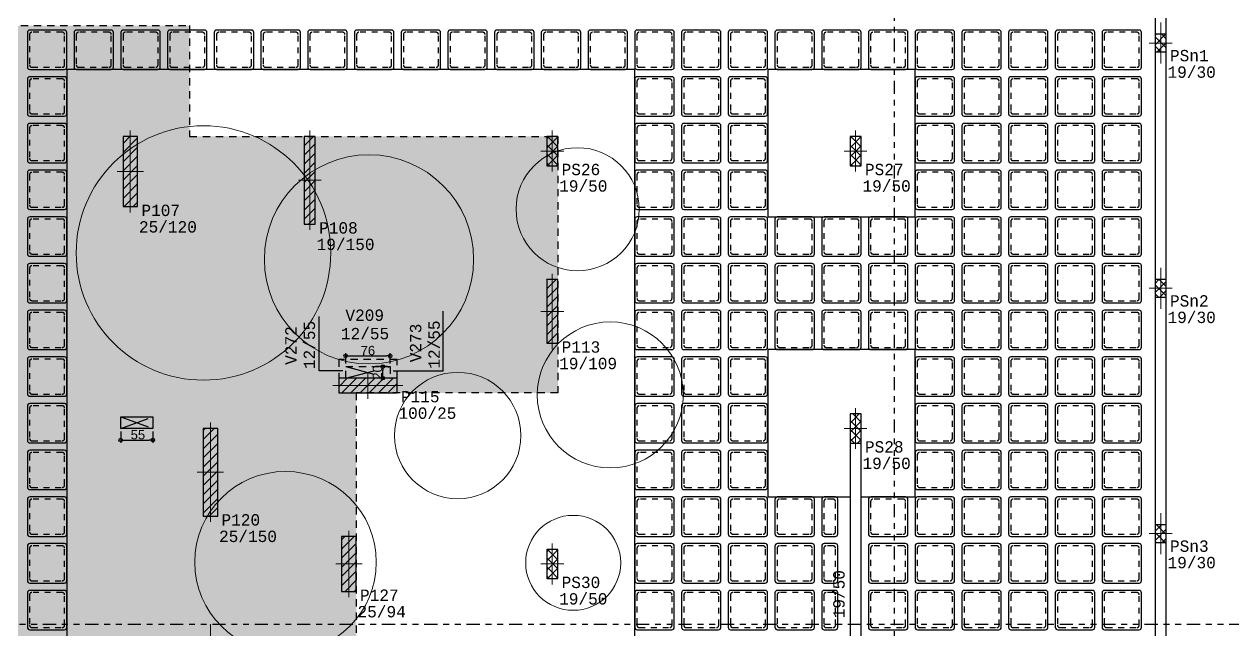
# Model space of a CAD drawing. Header units: millimetres. Extents: x -967 to 563, y -1588 to 506.
# Drawn here: x 81.27 to 101.96, y -246.29 to -235.92 of the extents above; entities that cross this region are included whole.
import ezdxf

# ---------------------------------------------------------------- set-up
doc = ezdxf.new("R2010")
doc.units = ezdxf.units.MM
for name, pattern in [('347-XXXX-ARQ-BASE-019-TÉRREO$0$HIDDEN2', [0.1875, 0.125, -0.0625]), ('CYPE_RAYAPUNTOPUNTO', [0.45, 0.225, -0.075, 0, -0.075, 0, -0.075]), ('DASHDOT', [1, 0.5, -0.25, 0, -0.25]), ('ESTILO_TQS_0001', [1, 0.7, -0.3]), ('HIDDEN2', [0.1875, 0.125, -0.0625]), ('TRAZO_HUECO', [0.75, 0.5, -0.25])]:
    doc.linetypes.add(name, pattern=pattern)
for name, color, linetype in [('1', 5, 'Continuous'), ('11', 7, 'Continuous'), ('12', 4, 'Continuous'), ('208', 13, 'Continuous'), ('237', 5, 'Continuous'), ('241', 7, 'TRAZO_HUECO'), ('251', 5, 'Continuous'), ('252', 153, 'ESTILO_TQS_0001'), ('3', 2, 'Continuous'), ('347-XXXX-ARQ-BASE-013-IMPLANTAÇÃO$0$_XREF-ARQ', 7, 'Continuous'), ('347-XXXX-ARQ-BASE-019-TÉRREO$0$AR-PRJ', 11, '347-XXXX-ARQ-BASE-019-TÉRREO$0$HIDDEN2'), ('4', 2, 'Continuous'), ('8', 7, 'Continuous'), ('9', 7, 'Continuous'), ('A_htc_alv', 7, 'Continuous'), ('COTAS', 1, 'Continuous'), ('EIXOS', 8, 'DASHDOT')]:
    doc.layers.add(name, color=color, linetype=linetype)
doc.layers.add('PILAR_EIXOS', color=1, linetype='Continuous', lineweight=0)
doc.layers.add('PILAR_HACH', color=4, linetype='Continuous', lineweight=0)
doc.styles.add('ARIAL', font='arial.ttf')
doc.styles.add('TQS_LUCIDA_CONSOLE', font='lucon.TTF')
doc.dimstyles.new('AVILLA 100 2', dxfattribs={"dimtxt": 0.16, "dimasz": 0.06, "dimexe": 0.05, "dimexo": 0.05, "dimgap": 0.01, "dimtad": 3, "dimdec": 1, "dimlfac": 100, "dimzin": 9, "dimdsep": 46, "dimtxsty": 'ARIAL', "dimblk": 'ORIGIN', "dimcen": 1.5, "dimclrd": 10, "dimclre": 10, "dimclrt": 7, "dimadec": 0, "dimazin": 0, "dimtfac": 1, "dimtdec": 1, "dimtmove": 0, "dimatfit": 1, "dimfxl": 1, "dimarcsym": 0})
pattern_1 = [(45, (685.15059, -106.08026), (-0.078577241, 0.078577241), []), (135, (685.15059, -106.08026), (-0.078577241, -0.078577241), [])]
pattern_2 = [(45, (585.15059, -196.08026), (-0.07857724, 0.07857724), [])]

# ---------------------------------------------------------------- blocks, each defined once
blk = doc.blocks.new('ENCHIMENTO_PISO TERREO')
h = blk.add_hatch(color=9)
h.dxf.hatch_style = 1
h.paths.add_polyline_path([(27.7, 0.14), (27.7, 0.75), (31.15, 0.75), (31.15, 5.14), (24.8495, 5.14), (24.8495, 7.04), (12.06, 7.04), (12.06, 4.64), (4, 4.64), (4, 7.04), (-8.79, 7.04), (-8.7905, 5.14), (-15.09, 5.14), (-15.09, 0.75), (-11.64, 0.75), (-11.64, 0.17), (-11.64, -2.71), (-15.09, -2.71), (-15.09, -9.5), (-8.39, -9.5), (-8.39, -11), (1.35, -11), (1.35, -10.25), (14.71, -10.25), (14.71, -11), (24.45, -11), (24.45, -9.5), (31.15, -9.5), (31.15, -5.11), (27.7, -5.11)])
at = {"layer": '347-XXXX-ARQ-BASE-019-TÉRREO$0$AR-PRJ', "color": 9}
blk.add_lwpolyline([(12.06, 7.04), (24.8495, 7.04), (24.8495, 5.14), (31.15, 5.14), (31.15, 0.75), (27.7, 0.75), (27.7, 0.14), (27.7, -5.11), (31.15, -5.11), (31.15, -9.5), (24.45, -9.5), (24.45, -11), (14.71, -11)], dxfattribs=at)
blk = doc.blocks.new('_VAONER063700637000750007500')
at = {"layer": '251', "color": 8}
for p, q in [((-33.725, 29.725), (-33.725, -29.725)), ((29.725, 33.725), (-29.725, 33.725)), ((33.725, -29.725), (33.725, 29.725)), ((-29.725, -33.725), (29.725, -33.725))]:
    blk.add_line(p, q, dxfattribs=at)
for centre, start, end in [((-29.725, 29.725), 90, 180), ((29.725, 29.725), 0, 90), ((-29.725, -29.725), 180, 270), ((29.725, -29.725), 270, 0)]:
    blk.add_arc(centre, 4, start, end, dxfattribs=at)
at = {"layer": '252', "color": 8}
for p, q in [((-29.975, 25.975), (-29.975, -25.975)), ((25.975, 29.975), (-25.975, 29.975)), ((29.975, -25.975), (29.975, 25.975)), ((-25.975, -29.975), (25.975, -29.975))]:
    blk.add_line(p, q, dxfattribs=at)
for centre, start, end in [((-25.975, 25.975), 90, 180), ((25.975, 25.975), 0, 90), ((-25.975, -25.975), 180, 270), ((25.975, -25.975), 270, 0)]:
    blk.add_arc(centre, 4, start, end, dxfattribs=at)
blk = doc.blocks.new('_VAONER023700637000750007500')
at = {"layer": '251', "color": 8}
for p, q in [((-13.725, 29.725), (-13.725, -29.725)), ((9.725, 33.725), (-9.725, 33.725)), ((13.725, -29.725), (13.725, 29.725)), ((-9.725, -33.725), (9.725, -33.725))]:
    blk.add_line(p, q, dxfattribs=at)
for centre, start, end in [((-9.725, 29.725), 90, 180), ((9.725, 29.725), 0, 90), ((-9.725, -29.725), 180, 270), ((9.725, -29.725), 270, 0)]:
    blk.add_arc(centre, 4, start, end, dxfattribs=at)
at = {"layer": '252', "color": 8}
for p, q in [((-9.975, 25.975), (-9.975, -25.975)), ((5.975, 29.975), (-5.975, 29.975)), ((9.975, -25.975), (9.975, 25.975)), ((-5.975, -29.975), (5.975, -29.975))]:
    blk.add_line(p, q, dxfattribs=at)
for centre, start, end in [((-5.975, 25.975), 90, 180), ((5.975, 25.975), 0, 90), ((-5.975, -25.975), 180, 270), ((5.975, -25.975), 270, 0)]:
    blk.add_arc(centre, 4, start, end, dxfattribs=at)
blk = doc.blocks.new('NERVURADA TÉRREO 1 MODELO 2 (LO) R0')
at = {"layer": '208', "xscale": 0.01, "yscale": 0.01, "zscale": 0.01}
for name, p in [('_VAONER063700637000750007500', (753.84, -749.525)), ('_VAONER063700637000750007500', (754.639, -749.525)), ('_VAONER063700637000750007500', (755.439, -749.525)), ('_VAONER063700637000750007500', (756.238, -749.525)), ('_VAONER063700637000750007500', (757.038, -749.525)), ('_VAONER063700637000750007500', (757.837, -749.525)), ('_VAONER063700637000750007500', (758.637, -749.525)), ('_VAONER063700637000750007500', (759.436, -749.525)), ('_VAONER063700637000750007500', (760.236, -749.525)), ('_VAONER063700637000750007500', (761.035, -749.525)), ('_VAONER063700637000750007500', (761.835, -749.525)), ('_VAONER063700637000750007500', (762.634, -749.525)), ('_VAONER063700637000750007500', (763.434, -749.525)), ('_VAONER063700637000750007500', (764.233, -749.525)), ('_VAONER063700637000750007500', (765.033, -749.525)), ('_VAONER063700637000750007500', (765.832, -749.525)), ('_VAONER063700637000750007500', (766.632, -749.525)), ('_VAONER063700637000750007500', (767.431, -749.525)), ('_VAONER063700637000750007500', (768.231, -749.525)), ('_VAONER063700637000750007500', (769.03, -749.525)), ('_VAONER063700637000750007500', (769.83, -749.525)), ('_VAONER063700637000750007500', (770.629, -749.525)), ('_VAONER063700637000750007500', (771.429, -749.525)), ('_VAONER063700637000750007500', (772.228, -749.525)), ('_VAONER063700637000750007500', (753.84, -750.324)), ('_VAONER063700637000750007500', (764.233, -750.324)), ('_VAONER063700637000750007500', (765.033, -750.324)), ('_VAONER063700637000750007500', (765.832, -750.324)), ('_VAONER063700637000750007500', (769.03, -750.324)), ('_VAONER063700637000750007500', (769.83, -750.324)), ('_VAONER063700637000750007500', (770.629, -750.324)), ('_VAONER063700637000750007500', (771.429, -750.324)), ('_VAONER063700637000750007500', (772.228, -750.324)), ('_VAONER063700637000750007500', (753.84, -751.124)), ('_VAONER063700637000750007500', (764.233, -751.124)), ('_VAONER063700637000750007500', (765.033, -751.124)), ('_VAONER063700637000750007500', (765.832, -751.124)), ('_VAONER063700637000750007500', (769.03, -751.124)), ('_VAONER063700637000750007500', (769.83, -751.124)), ('_VAONER063700637000750007500', (770.629, -751.124)), ('_VAONER063700637000750007500', (771.429, -751.124)), ('_VAONER063700637000750007500', (772.228, -751.124)), ('_VAONER063700637000750007500', (753.84, -751.923)), ('_VAONER063700637000750007500', (764.233, -751.923)), ('_VAONER063700637000750007500', (765.033, -751.923)), ('_VAONER063700637000750007500', (765.832, -751.923)), ('_VAONER063700637000750007500', (769.03, -751.923)), ('_VAONER063700637000750007500', (769.83, -751.923)), ('_VAONER063700637000750007500', (770.629, -751.923)), ('_VAONER063700637000750007500', (771.429, -751.923)), ('_VAONER063700637000750007500', (772.228, -751.923)), ('_VAONER063700637000750007500', (753.84, -752.723)), ('_VAONER063700637000750007500', (764.233, -752.723)), ('_VAONER063700637000750007500', (765.033, -752.723)), ('_VAONER063700637000750007500', (765.832, -752.723)), ('_VAONER063700637000750007500', (766.632, -752.723)), ('_VAONER063700637000750007500', (767.431, -752.723)), ('_VAONER063700637000750007500', (768.231, -752.723)), ('_VAONER063700637000750007500', (769.03, -752.723)), ('_VAONER063700637000750007500', (769.83, -752.723)), ('_VAONER063700637000750007500', (770.629, -752.723)), ('_VAONER063700637000750007500', (771.429, -752.723)), ('_VAONER063700637000750007500', (772.228, -752.723)), ('_VAONER063700637000750007500', (753.84, -753.522)), ('_VAONER063700637000750007500', (764.233, -753.522)), ('_VAONER063700637000750007500', (765.033, -753.522)), ('_VAONER063700637000750007500', (765.832, -753.522)), ('_VAONER063700637000750007500', (766.632, -753.522)), ('_VAONER063700637000750007500', (767.431, -753.522)), ('_VAONER063700637000750007500', (768.231, -753.522)), ('_VAONER063700637000750007500', (769.03, -753.522)), ('_VAONER063700637000750007500', (769.83, -753.522)), ('_VAONER063700637000750007500', (770.629, -753.522)), ('_VAONER063700637000750007500', (771.429, -753.522)), ('_VAONER063700637000750007500', (772.228, -753.522)), ('_VAONER063700637000750007500', (753.84, -754.322)), ('_VAONER063700637000750007500', (764.233, -754.322)), ('_VAONER063700637000750007500', (765.033, -754.322)), ('_VAONER063700637000750007500', (765.832, -754.322)), ('_VAONER063700637000750007500', (766.632, -754.322)), ('_VAONER063700637000750007500', (767.431, -754.322)), ('_VAONER063700637000750007500', (768.231, -754.322)), ('_VAONER063700637000750007500', (769.03, -754.322)), ('_VAONER063700637000750007500', (769.83, -754.322)), ('_VAONER063700637000750007500', (770.629, -754.322)), ('_VAONER063700637000750007500', (771.429, -754.322)), ('_VAONER063700637000750007500', (772.228, -754.322)), ('_VAONER063700637000750007500', (753.84, -755.121)), ('_VAONER063700637000750007500', (764.233, -755.121)), ('_VAONER063700637000750007500', (765.033, -755.121)), ('_VAONER063700637000750007500', (765.832, -755.121)), ('_VAONER063700637000750007500', (769.03, -755.121)), ('_VAONER063700637000750007500', (769.83, -755.121)), ('_VAONER063700637000750007500', (770.629, -755.121)), ('_VAONER063700637000750007500', (771.429, -755.121)), ('_VAONER063700637000750007500', (772.228, -755.121)), ('_VAONER063700637000750007500', (753.84, -755.921)), ('_VAONER063700637000750007500', (764.233, -755.921)), ('_VAONER063700637000750007500', (765.033, -755.921)), ('_VAONER063700637000750007500', (765.832, -755.921)), ('_VAONER063700637000750007500', (769.03, -755.921)), ('_VAONER063700637000750007500', (769.83, -755.921)), ('_VAONER063700637000750007500', (770.629, -755.921)), ('_VAONER063700637000750007500', (771.429, -755.921)), ('_VAONER063700637000750007500', (772.228, -755.921)), ('_VAONER063700637000750007500', (753.84, -756.72)), ('_VAONER063700637000750007500', (764.233, -756.72)), ('_VAONER063700637000750007500', (765.033, -756.72)), ('_VAONER063700637000750007500', (765.832, -756.72)), ('_VAONER063700637000750007500', (769.03, -756.72)), ('_VAONER063700637000750007500', (769.83, -756.72)), ('_VAONER063700637000750007500', (770.629, -756.72)), ('_VAONER063700637000750007500', (771.429, -756.72)), ('_VAONER063700637000750007500', (772.228, -756.72)), ('_VAONER063700637000750007500', (753.84, -757.52)), ('_VAONER063700637000750007500', (764.233, -757.52)), ('_VAONER063700637000750007500', (765.033, -757.52)), ('_VAONER063700637000750007500', (765.832, -757.52)), ('_VAONER063700637000750007500', (766.632, -757.52)), ('_VAONER023700637000750007500', (767.231, -757.52)), ('_VAONER063700637000750007500', (768.231, -757.52)), ('_VAONER063700637000750007500', (769.03, -757.52)), ('_VAONER063700637000750007500', (769.83, -757.52)), ('_VAONER063700637000750007500', (770.629, -757.52)), ('_VAONER063700637000750007500', (771.429, -757.52)), ('_VAONER063700637000750007500', (772.228, -757.52)), ('_VAONER063700637000750007500', (753.84, -758.319)), ('_VAONER063700637000750007500', (764.233, -758.319)), ('_VAONER063700637000750007500', (765.033, -758.319)), ('_VAONER063700637000750007500', (765.832, -758.319)), ('_VAONER063700637000750007500', (766.632, -758.319)), ('_VAONER023700637000750007500', (767.231, -758.319)), ('_VAONER063700637000750007500', (768.231, -758.319)), ('_VAONER063700637000750007500', (769.03, -758.319)), ('_VAONER063700637000750007500', (769.83, -758.319)), ('_VAONER063700637000750007500', (770.629, -758.319)), ('_VAONER063700637000750007500', (771.429, -758.319)), ('_VAONER063700637000750007500', (772.228, -758.319)), ('_VAONER063700637000750007500', (753.84, -759.119)), ('_VAONER063700637000750007500', (764.233, -759.119)), ('_VAONER063700637000750007500', (765.033, -759.119)), ('_VAONER063700637000750007500', (765.832, -759.119)), ('_VAONER063700637000750007500', (766.632, -759.119)), ('_VAONER023700637000750007500', (767.231, -759.119)), ('_VAONER063700637000750007500', (768.231, -759.119)), ('_VAONER063700637000750007500', (769.03, -759.119)), ('_VAONER063700637000750007500', (769.83, -759.119)), ('_VAONER063700637000750007500', (770.629, -759.119)), ('_VAONER063700637000750007500', (771.429, -759.119)), ('_VAONER063700637000750007500', (772.228, -759.119))]:
    blk.add_blockref(name, p, dxfattribs=at)
blk = doc.blocks.new('_Origin')
at = {"color": 0, "linetype": 'ByBlock', "lineweight": -2}
blk.add_line((0, 0), (-1, 0), dxfattribs=at)
blk.add_circle((0, 0), 0.5, dxfattribs=at)
blk = doc.blocks.new('Eixos do pilar')
at = {"layer": 'PILAR_EIXOS'}
for p, q in [((0, -0.5), (0, 0.5)), ((-0.5, 0), (0.5, 0))]:
    blk.add_line(p, q, dxfattribs=at)
blk = doc.blocks.new('EIXOS DE OBRA TERREO1')
at = {"layer": 'EIXOS', "linetype": 'CYPE_RAYAPUNTOPUNTO'}
for p, q in [((768.3342, -130.4804), (768.3342, -190.271)), ((699.3939, -159.3597), (774.5346, -159.3597))]:
    blk.add_line(p, q, dxfattribs=at)
blk = doc.blocks.new('*D572')
at = {"layer": 'COTAS', "color": 10, "linetype": 'ByBlock', "lineweight": -2, "transparency": 16777216}
for p, q in [((868.124, -586.92), (868.124, -586.739)), ((868.184, -586.789), (868.824, -586.789)), ((868.884, -586.92), (868.884, -586.739))]:
    blk.add_line(p, q, dxfattribs=at)
at = {"layer": 'Defpoints', "color": 0, "linetype": 'ByBlock', "transparency": 16777216}
for p in [(868.884, -586.789), (868.124, -586.97), (868.884, -586.97)]:
    blk.add_point(p, dxfattribs=at)
at = {"layer": 'COTAS', "color": 10, "linetype": 'ByBlock', "lineweight": -2, "transparency": 16777216, "xscale": 0.06, "yscale": 0.06, "zscale": 0.06, "rotation": 180}
blk.add_blockref('_Origin', (868.124, -586.789), dxfattribs=at)
at = {"layer": 'COTAS', "color": 10, "linetype": 'ByBlock', "lineweight": -2, "transparency": 16777216, "xscale": 0.06, "yscale": 0.06, "zscale": 0.06}
blk.add_blockref('_Origin', (868.884, -586.789), dxfattribs=at)
at = {"layer": 'COTAS', "color": 7, "linetype": 'ByBlock', "transparency": 16777216, "insert": (868.504, -586.697), "char_height": 0.16, "attachment_point": 5, "style": 'ARIAL'}
blk.add_mtext('76', dxfattribs=at)
blk = doc.blocks.new('*D573')
at = {"layer": 'COTAS', "color": 10, "linetype": 'ByBlock', "lineweight": -2, "transparency": 16777216}
for p, q in [((868.834, -586.97), (868.71, -586.97)), ((868.76, -587.11), (868.76, -587.03)), ((868.834, -587.17), (868.71, -587.17))]:
    blk.add_line(p, q, dxfattribs=at)
at = {"layer": 'Defpoints', "color": 0, "linetype": 'ByBlock', "transparency": 16777216}
for p in [(868.76, -586.97), (868.884, -586.97), (868.884, -587.17)]:
    blk.add_point(p, dxfattribs=at)
at = {"layer": 'COTAS', "color": 10, "linetype": 'ByBlock', "lineweight": -2, "transparency": 16777216, "xscale": 0.06, "yscale": 0.06, "zscale": 0.06}
for p, rotation in [((868.76, -586.97), 90), ((868.76, -587.17), 270)]:
    blk.add_blockref('_Origin', p, dxfattribs=dict(at, rotation=rotation))
at = {"layer": 'COTAS', "color": 7, "linetype": 'ByBlock', "transparency": 16777216, "insert": (868.669, -587.07), "char_height": 0.16, "attachment_point": 5, "rotation": 90, "style": 'ARIAL'}
blk.add_mtext('20', dxfattribs=at)
blk = doc.blocks.new('*D580')
at = {"layer": 'COTAS', "color": 10, "linetype": 'ByBlock', "lineweight": -2, "transparency": 16777216}
for p, q in [((864.274, -588.08), (864.274, -588.279)), ((864.824, -588.08), (864.824, -588.279)), ((864.334, -588.229), (864.764, -588.229))]:
    blk.add_line(p, q, dxfattribs=at)
at = {"layer": 'Defpoints', "color": 0, "linetype": 'ByBlock', "transparency": 16777216}
for p in [(864.274, -588.03), (864.824, -588.03), (864.824, -588.229)]:
    blk.add_point(p, dxfattribs=at)
at = {"layer": 'COTAS', "color": 10, "linetype": 'ByBlock', "lineweight": -2, "transparency": 16777216, "xscale": 0.06, "yscale": 0.06, "zscale": 0.06, "rotation": 180}
blk.add_blockref('_Origin', (864.274, -588.229), dxfattribs=at)
at = {"layer": 'COTAS', "color": 10, "linetype": 'ByBlock', "lineweight": -2, "transparency": 16777216, "xscale": 0.06, "yscale": 0.06, "zscale": 0.06}
blk.add_blockref('_Origin', (864.824, -588.229), dxfattribs=at)
at = {"layer": 'COTAS', "color": 7, "linetype": 'ByBlock', "transparency": 16777216, "insert": (864.569, -588.138), "char_height": 0.16, "attachment_point": 5, "style": 'ARIAL'}
blk.add_mtext('55', dxfattribs=at)
blk = doc.blocks.new('COTAS TÉRREO (LO) R0')
at = {"layer": 'COTAS', "linetype": 'ByBlock'}
for base, p1, p2, picture, middle in [((868.8842, -586.7885), (868.1242, -586.9704), (868.8842, -586.9704), '*D572', (868.5042, -586.7885)), ((864.8242, -588.2293), (864.2742, -588.0304), (864.8242, -588.0304), '*D580', (864.5691, -588.2293))]:
    dim = blk.add_linear_dim(base=base, p1=p1, p2=p2, dimstyle='AVILLA 100 2', dxfattribs=at)
    dim.commit()
    dim.dimension.update_dxf_attribs({"geometry": picture, "text_midpoint": middle, "dimtype": 128})
dim = blk.add_linear_dim(base=(868.7603, -586.9704), p1=(868.8842, -587.1704), p2=(868.8842, -586.9704), angle=90, dimstyle='AVILLA 100 2', dxfattribs=at)
dim.commit()
dim.dimension.update_dxf_attribs({"geometry": '*D573', "text_midpoint": (868.7603, -587.0704), "dimtype": 128})

msp = doc.modelspace()

# ---------------------------------------------------------------- hatches: boundary and pattern name
at = {"linetype": 'ByBlock'}
h = msp.add_hatch(dxfattribs=at)
h.set_pattern_fill('ANSI37', color=4, scale=0.035)
h.set_pattern_definition(pattern_1)
h.paths.add_polyline_path([(100.6257, -236.3921), (100.8157, -236.3921), (100.8157, -236.0921), (100.6257, -236.0921)])
h = msp.add_hatch(dxfattribs=at)
h.set_pattern_fill('ANSI31', color=4, scale=0.035)
h.set_pattern_definition(pattern_2)
h.paths.add_polyline_path([(82.9657, -239.0421), (83.2157, -239.0421), (83.2157, -237.8421), (82.9657, -237.8421)])
h = msp.add_hatch(dxfattribs=at)
h.set_pattern_fill('ANSI31', color=4, scale=0.035)
h.set_pattern_definition(pattern_2)
h.paths.add_polyline_path([(86.0657, -239.3421), (86.2557, -239.3421), (86.2557, -237.8421), (86.0657, -237.8421)])
h = msp.add_hatch(dxfattribs=at)
h.set_pattern_fill('ANSI37', color=4, scale=0.035)
h.set_pattern_definition(pattern_1)
h.paths.add_polyline_path([(90.2157, -238.3421), (90.4057, -238.3421), (90.4057, -237.8421), (90.2157, -237.8421)])
h = msp.add_hatch(dxfattribs=at)
h.set_pattern_fill('ANSI37', color=4, scale=0.035)
h.set_pattern_definition(pattern_1)
h.paths.add_polyline_path([(95.4057, -238.3421), (95.5957, -238.3421), (95.5957, -237.8421), (95.4057, -237.8421)])
h = msp.add_hatch(dxfattribs=at)
h.set_pattern_fill('ANSI31', color=4, scale=0.035)
h.set_pattern_definition(pattern_2)
h.paths.add_polyline_path([(90.2157, -241.3821), (90.4057, -241.3821), (90.4057, -240.2921), (90.2157, -240.2921)])
h = msp.add_hatch(dxfattribs=at)
h.set_pattern_fill('ANSI37', color=4, scale=0.035)
h.set_pattern_definition(pattern_1)
h.paths.add_polyline_path([(100.6257, -240.5921), (100.8157, -240.5921), (100.8157, -240.2921), (100.6257, -240.2921)])
h = msp.add_hatch(dxfattribs=at)
h.set_pattern_fill('ANSI31', color=4, scale=0.035)
h.set_pattern_definition(pattern_2)
h.paths.add_polyline_path([(86.6557, -242.2321), (87.6557, -242.2321), (87.6557, -241.9821), (86.6557, -241.9821)])
h = msp.add_hatch(dxfattribs=at)
h.set_pattern_fill('ANSI37', color=4, scale=0.035)
h.set_pattern_definition(pattern_1)
h.paths.add_polyline_path([(95.4057, -243.0921), (95.5957, -243.0921), (95.5957, -242.5921), (95.4057, -242.5921)])
h = msp.add_hatch(dxfattribs=at)
h.set_pattern_fill('ANSI31', color=4, scale=0.035)
h.set_pattern_definition(pattern_2)
h.paths.add_polyline_path([(84.3357, -244.3421), (84.5857, -244.3421), (84.5857, -242.8421), (84.3357, -242.8421)])
h = msp.add_hatch(dxfattribs=at)
h.set_pattern_fill('ANSI37', color=4, scale=0.035)
h.set_pattern_definition(pattern_1)
h.paths.add_polyline_path([(100.6257, -244.7921), (100.8157, -244.7921), (100.8157, -244.4921), (100.6257, -244.4921)])
h = msp.add_hatch(dxfattribs=at)
h.set_pattern_fill('ANSI31', color=4, scale=0.035)
h.set_pattern_definition(pattern_2)
h.paths.add_polyline_path([(86.7057, -245.6321), (86.9557, -245.6321), (86.9557, -244.6921), (86.7057, -244.6921)])
h = msp.add_hatch(dxfattribs=at)
h.set_pattern_fill('ANSI37', color=4, scale=0.035)
h.set_pattern_definition(pattern_1)
h.paths.add_polyline_path([(90.2157, -245.4121), (90.4057, -245.4121), (90.4057, -244.9121), (90.2157, -244.9121)])
at = {"layer": 'A_htc_alv', "linetype": 'ByBlock'}
h = msp.add_hatch(color=60, dxfattribs=at)
h.dxf.hatch_style = 1
h.paths.add_polyline_path([(87.6557, -241.6621), (86.6557, -241.6621), (86.6557, -241.9821), (86.7757, -241.9821), (86.7757, -241.7821), (87.5357, -241.7821), (87.5357, -241.9821), (87.6557, -241.9821)])

# ---------------------------------------------------------------- linework, layer by layer
at = {"layer": '1'}
for points in [[(100.6257, -232.1321), (100.6257, -236.0921)], [(100.8157, -236.0921), (100.8157, -232.1321)], [(100.6257, -236.3921), (100.6257, -240.2921)], [(100.8157, -240.2921), (100.8157, -236.3921)], [(82.0037, -253.6091), (82.8032, -253.6091), (82.8032, -254.4086), (83.7277, -254.4086), (83.7277, -253.6091), (91.7227, -253.6091), (91.7227, -236.6946), (82.0037, -236.6946), (82.0037, -252.2321)], [(93.9962, -239.2181), (96.5197, -239.2181), (96.5197, -236.6946), (93.9962, -236.6946), (93.9962, -239.2181)], [(100.6257, -240.5921), (100.6257, -244.4921)], [(100.8157, -244.4921), (100.8157, -240.5921)], [(95.5957, -244.0151), (96.5197, -244.0151), (96.5197, -241.4916), (93.9962, -241.4916), (93.9962, -244.0151)], [(95.4057, -243.0921), (95.4057, -247.0921)], [(95.5957, -247.0921), (95.5957, -243.0921)], [(93.9962, -244.0151), (95.4057, -244.0151)], [(100.6257, -244.7921), (100.6257, -248.0921)], [(100.8157, -248.1871), (100.8157, -244.7921)]]:
    msp.add_lwpolyline(points, dxfattribs=at)
at = {"layer": '1', "linetype": 'HIDDEN2'}
for points in [[(86.6557, -241.6621), (86.6557, -241.9821)], [(87.6557, -241.6621), (86.6557, -241.6621)], [(87.6557, -241.9821), (87.6557, -241.6621)], [(86.7757, -241.9821), (86.7757, -241.7821)], [(86.7757, -241.7821), (87.5357, -241.7821)], [(87.5357, -241.7821), (87.5357, -241.9821)]]:
    msp.add_lwpolyline(points, dxfattribs=at)
at = {"layer": '237'}
for p, q in [((82.9257, -242.8421), (82.9257, -242.6421)), ((82.9257, -242.6421), (83.4757, -242.6421)), ((83.4757, -242.6421), (83.4757, -242.8421)), ((83.4757, -242.8421), (82.9257, -242.8421))]:
    msp.add_line(p, q, dxfattribs=at)
at = {"layer": '241'}
for p, q in [((86.7757, -241.9821), (87.5357, -241.7821)), ((86.7757, -241.7821), (87.5357, -241.9821)), ((82.9257, -242.8421), (83.4757, -242.6421)), ((82.9257, -242.6421), (83.4757, -242.8421))]:
    msp.add_line(p, q, dxfattribs=at)
at = {"layer": '3'}
for points in [[(82.9657, -239.0421), (83.2157, -239.0421), (83.2157, -237.8421), (82.9657, -237.8421), (82.9657, -239.0421)], [(86.0657, -239.3421), (86.2557, -239.3421), (86.2557, -237.8421), (86.0657, -237.8421), (86.0657, -239.3421)], [(90.2157, -241.3821), (90.4057, -241.3821), (90.4057, -240.2921), (90.2157, -240.2921), (90.2157, -241.3821)], [(86.6557, -242.2321), (87.6557, -242.2321), (87.6557, -241.9821), (86.6557, -241.9821), (86.6557, -242.2321)], [(84.3357, -244.3421), (84.5857, -244.3421), (84.5857, -242.8421), (84.3357, -242.8421), (84.3357, -244.3421)], [(86.7057, -245.6321), (86.9557, -245.6321), (86.9557, -244.6921), (86.7057, -244.6921), (86.7057, -245.6321)]]:
    msp.add_lwpolyline(points, dxfattribs=at)
at = {"layer": '4'}
for points in [[(100.6257, -236.3921), (100.8157, -236.3921), (100.8157, -236.0921), (100.6257, -236.0921), (100.6257, -236.3921)], [(90.2157, -238.3421), (90.4057, -238.3421), (90.4057, -237.8421), (90.2157, -237.8421), (90.2157, -238.3421)], [(95.4057, -238.3421), (95.5957, -238.3421), (95.5957, -237.8421), (95.4057, -237.8421), (95.4057, -238.3421)], [(100.6257, -240.5921), (100.8157, -240.5921), (100.8157, -240.2921), (100.6257, -240.2921), (100.6257, -240.5921)], [(95.4057, -243.0921), (95.5957, -243.0921), (95.5957, -242.5921), (95.4057, -242.5921), (95.4057, -243.0921)], [(100.6257, -244.7921), (100.8157, -244.7921), (100.8157, -244.4921), (100.6257, -244.4921), (100.6257, -244.7921)], [(90.2157, -245.4121), (90.4057, -245.4121), (90.4057, -244.9121), (90.2157, -244.9121), (90.2157, -245.4121)]]:
    msp.add_lwpolyline(points, dxfattribs=at)
at = {"layer": 'PILAR_HACH', "color": 2}
for centre, radius in [((84.3423, -239.8364), 2.1783), ((90.7442, -239.088), 1.0534), ((87.1743, -239.9462), 1.7906), ((91.3033, -242.2667), 1.2498), ((88.6923, -242.9632), 1.0822), ((85.7468, -245.1317), 1.5528), ((90.6686, -245.1429), 0.8132)]:
    msp.add_circle(centre, radius, dxfattribs=at)

# ---------------------------------------------------------------- block references
at = {"color": 9, "linetype": 'ByBlock'}
msp.add_blockref('EIXOS DE OBRA TERREO1', (-672.1735, -86.8324), dxfattribs=at)
at = {"layer": '347-XXXX-ARQ-BASE-013-IMPLANTAÇÃO$0$_XREF-ARQ'}
msp.add_blockref('ENCHIMENTO_PISO TERREO', (59.2557, -242.9819), dxfattribs=at)
at = {"layer": 'COTAS', "color": 6, "linetype": 'ByBlock'}
msp.add_blockref('COTAS TÉRREO (LO) R0', (-781.3485, 345.1883), dxfattribs=at)
at = {"layer": 'COTAS', "color": 40, "linetype": 'ByBlock', "true_color": 0xf8d731}
msp.add_blockref('NERVURADA TÉRREO 1 MODELO 2 (LO) R0', (-672.1735, 513.1676), dxfattribs=at)
at = {"layer": 'PILAR_EIXOS'}
for p, xscale, yscale in [((100.7207, -236.2421), 0.39, 0.7), ((83.0907, -238.4421), 0.45, 1.399999999999999), ((86.1607, -238.5921), 0.39, 1.7), ((90.3107, -238.0921), 0.39, 0.7), ((95.5007, -238.0921), 0.39, 0.7), ((100.7207, -240.4421), 0.39, 0.7), ((90.3107, -240.8371), 0.39, 1.29), ((87.1557, -242.1071), 1.199999999999999, 0.45), ((95.5007, -242.8421), 0.39, 0.7), ((84.4607, -243.5921), 0.45, 1.7), ((100.7207, -244.6421), 0.39, 0.7), ((86.8307, -245.1621), 0.45, 1.139999999999999), ((90.3107, -245.1621), 0.39, 0.7), ((84.4607, -247.0421), 0.45, 1.7)]:
    msp.add_blockref('Eixos do pilar', p, dxfattribs=dict(at, xscale=xscale, yscale=yscale))

# ---------------------------------------------------------------- texts
at = {"layer": '11', "linetype": 'Continuous', "style": 'TQS_LUCIDA_CONSOLE'}
for s, p in [('12/55', (86.2514, -241.8253)), ('12/55', (88.3853, -241.818)), ('19/50', (95.3128, -246.0928))]:
    msp.add_text(s, height=0.195, rotation=90, dxfattribs=at).set_placement(p)
msp.add_text('12/55', height=0.195, dxfattribs=at).set_placement((86.6934, -241.3152))
at = {"layer": '12', "linetype": 'Continuous', "style": 'TQS_LUCIDA_CONSOLE'}
for s, p in [('19/30', (100.8382, -236.837)), ('19/50', (90.4282, -238.787)), ('19/50', (95.6182, -238.787)), ('25/120', (83.2382, -239.487)), ('19/150', (86.2782, -239.787)), ('19/30', (100.8382, -241.037)), ('19/109', (90.4282, -241.827)), ('100/25', (87.6782, -242.677)), ('19/50', (95.6182, -243.537)), ('25/150', (84.6082, -244.787)), ('19/30', (100.8382, -245.237)), ('19/50', (90.4282, -245.857)), ('25/94', (86.9782, -246.077))]:
    msp.add_text(s, height=0.195, dxfattribs=at).set_placement(p)
at = {"layer": '8', "linetype": 'Continuous', "style": 'TQS_LUCIDA_CONSOLE'}
msp.add_text('V209', height=0.195, dxfattribs=at).set_placement((86.7709, -241.0002))
for s, p in [('V272', (85.9364, -241.7521)), ('V273', (88.0703, -241.7083))]:
    msp.add_text(s, height=0.195, rotation=90, dxfattribs=at).set_placement(p)
at = {"layer": '9', "linetype": 'Continuous', "style": 'TQS_LUCIDA_CONSOLE'}
for s, p in [('PSn1', (100.8807, -236.5546)), ('PS26', (90.4707, -238.5046)), ('PS27', (95.6607, -238.5046)), ('P107', (83.2807, -239.2046)), ('P108', (86.3207, -239.5046)), ('PSn2', (100.8807, -240.7546)), ('P113', (90.4707, -241.5446)), ('P115', (87.7207, -242.3946)), ('PS28', (95.6607, -243.2546)), ('P120', (84.6507, -244.5046)), ('PSn3', (100.8807, -244.9546)), ('PS30', (90.4707, -245.5746)), ('P127', (87.0207, -245.7946))]:
    msp.add_text(s, height=0.195, dxfattribs=at).set_placement(p)

# ---------------------------------------------------------------- leaders
at = {"layer": 'COTAS'}
for points in [[(86.7289, -241.8531), (86.3197, -241.8531), (86.3197, -240.9227)], [(87.5878, -241.8532), (88.4445, -241.8532), (88.4445, -240.833)]]:
    msp.add_leader(points, dimstyle='AVILLA 100 2', dxfattribs=at)

doc.saveas('drawing.dxf')
